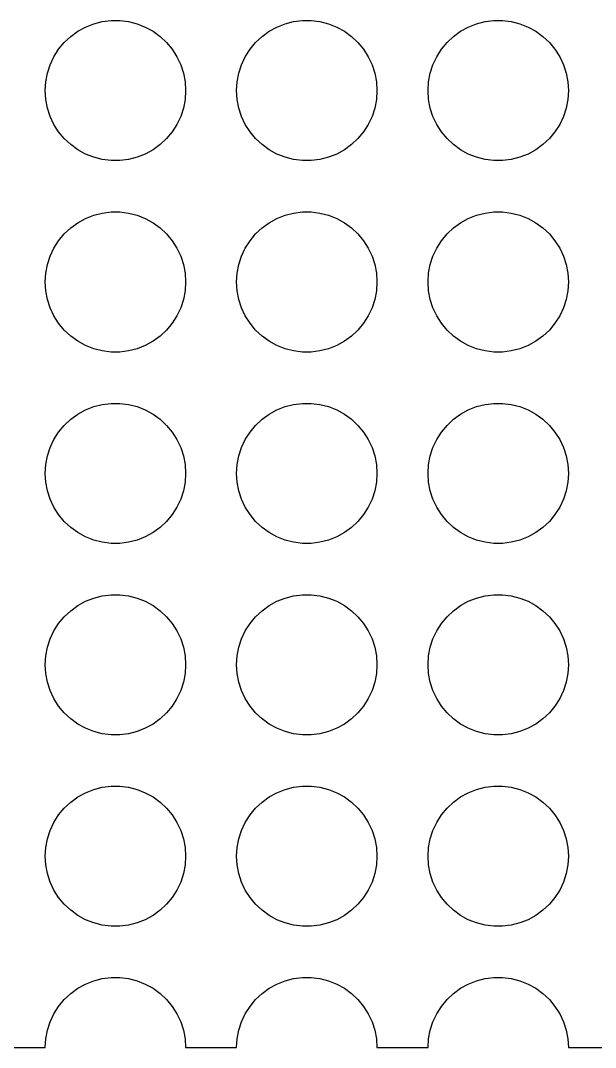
# Model space of a CAD drawing. Header units: metres. Extents: x -180 to 180, y -157 to 157.
# Drawn here: x 37.6 to 82.6, y -157.5 to -77 of the extents above; entities that cross this region are included whole.
import ezdxf

# ---------------------------------------------------------------- set-up
doc = ezdxf.new("R2010")
doc.units = ezdxf.units.M

msp = doc.modelspace()

# ---------------------------------------------------------------- linework, layer by layer
for p, q in [((43.3004, -77.2692), (43.9694, -77.0974)), ((43.9694, -77.0974), (44.6546, -77.0108)), ((44.6546, -77.0108), (45.3453, -77.0108)), ((45.3453, -77.0108), (46.0306, -77.0974)), ((46.0306, -77.0974), (46.6996, -77.2692)), ((58.3004, -77.2692), (58.9694, -77.0974)), ((58.9694, -77.0974), (59.6546, -77.0108)), ((59.6546, -77.0108), (60.3453, -77.0108)), ((60.3453, -77.0108), (61.0306, -77.0974)), ((61.0306, -77.0974), (61.6996, -77.2692)), ((73.3004, -77.2692), (73.9694, -77.0974)), ((73.9694, -77.0974), (74.6546, -77.0108)), ((74.6546, -77.0108), (75.3453, -77.0108)), ((75.3453, -77.0108), (76.0306, -77.0974)), ((76.0306, -77.0974), (76.6996, -77.2692)), ((41.4942, -78.2622), (42.0529, -77.8562)), ((42.0529, -77.8562), (42.6582, -77.5235)), ((42.6582, -77.5235), (43.3004, -77.2692)), ((46.6996, -77.2692), (47.3418, -77.5235)), ((47.3418, -77.5235), (47.947, -77.8562)), ((47.947, -77.8562), (48.5058, -78.2622)), ((56.4942, -78.2622), (57.0529, -77.8562)), ((57.0529, -77.8562), (57.6582, -77.5235)), ((57.6582, -77.5235), (58.3004, -77.2692)), ((61.6996, -77.2692), (62.3418, -77.5235)), ((62.3418, -77.5235), (62.947, -77.8562)), ((62.947, -77.8562), (63.5058, -78.2622)), ((71.4942, -78.2622), (72.0529, -77.8562)), ((72.0529, -77.8562), (72.6582, -77.5235)), ((72.6582, -77.5235), (73.3004, -77.2692)), ((76.6996, -77.2692), (77.3418, -77.5235)), ((77.3418, -77.5235), (77.947, -77.8562)), ((77.947, -77.8562), (78.5058, -78.2622)), ((40.5504, -79.2672), (40.9907, -78.735)), ((40.9907, -78.735), (41.4942, -78.2622)), ((48.5058, -78.2622), (49.0093, -78.735)), ((49.0093, -78.735), (49.4496, -79.2672)), ((55.5504, -79.2672), (55.9907, -78.735)), ((55.9907, -78.735), (56.4942, -78.2622)), ((63.5058, -78.2622), (64.0093, -78.735)), ((64.0093, -78.735), (64.4496, -79.2672)), ((70.5504, -79.2672), (70.9907, -78.735)), ((70.9907, -78.735), (71.4942, -78.2622)), ((78.5058, -78.2622), (79.0093, -78.735)), ((79.0093, -78.735), (79.4496, -79.2672)), ((40.1803, -79.8504), (40.5504, -79.2672)), ((49.4496, -79.2672), (49.8197, -79.8504)), ((55.1803, -79.8504), (55.5504, -79.2672)), ((64.4496, -79.2672), (64.8197, -79.8504)), ((70.1803, -79.8504), (70.5504, -79.2672)), ((79.4496, -79.2672), (79.8197, -79.8504)), ((39.6728, -81.1322), (39.8862, -80.4753)), ((39.8862, -80.4753), (40.1803, -79.8504)), ((49.8197, -79.8504), (50.1138, -80.4753)), ((50.1138, -80.4753), (50.3272, -81.1322)), ((54.6728, -81.1322), (54.8862, -80.4753)), ((54.8862, -80.4753), (55.1803, -79.8504)), ((64.8197, -79.8504), (65.1138, -80.4753)), ((65.1138, -80.4753), (65.3272, -81.1322)), ((69.6728, -81.1322), (69.8862, -80.4753)), ((69.8862, -80.4753), (70.1803, -79.8504)), ((79.8197, -79.8504), (80.1138, -80.4753)), ((80.1138, -80.4753), (80.3272, -81.1322)), ((39.5434, -81.8107), (39.6728, -81.1322)), ((50.3272, -81.1322), (50.4566, -81.8107)), ((54.5434, -81.8107), (54.6728, -81.1322)), ((65.3272, -81.1322), (65.4566, -81.8107)), ((69.5434, -81.8107), (69.6728, -81.1322)), ((80.3272, -81.1322), (80.4566, -81.8107)), ((39.5, -82.5), (39.5434, -81.8107)), ((50.4566, -81.8107), (50.5, -82.5)), ((54.5, -82.5), (54.5434, -81.8107)), ((65.4566, -81.8107), (65.5, -82.5)), ((69.5, -82.5), (69.5434, -81.8107)), ((80.4566, -81.8107), (80.5, -82.5)), ((39.5434, -83.1893), (39.5, -82.5)), ((50.5, -82.5), (50.4566, -83.1893)), ((54.5434, -83.1893), (54.5, -82.5)), ((65.5, -82.5), (65.4566, -83.1893)), ((69.5434, -83.1893), (69.5, -82.5)), ((80.5, -82.5), (80.4566, -83.1893)), ((39.6728, -83.8678), (39.5434, -83.1893)), ((50.4566, -83.1893), (50.3272, -83.8678)), ((54.6728, -83.8678), (54.5434, -83.1893)), ((65.4566, -83.1893), (65.3272, -83.8678)), ((69.6728, -83.8678), (69.5434, -83.1893)), ((80.4566, -83.1893), (80.3272, -83.8678)), ((39.8862, -84.5247), (39.6728, -83.8678)), ((50.3272, -83.8678), (50.1138, -84.5247)), ((54.8862, -84.5247), (54.6728, -83.8678)), ((65.3272, -83.8678), (65.1138, -84.5247)), ((69.8862, -84.5247), (69.6728, -83.8678)), ((80.3272, -83.8678), (80.1138, -84.5247)), ((40.1803, -85.1496), (39.8862, -84.5247)), ((40.5504, -85.7328), (40.1803, -85.1496)), ((49.8197, -85.1496), (49.4496, -85.7328)), ((50.1138, -84.5247), (49.8197, -85.1496)), ((55.1803, -85.1496), (54.8862, -84.5247)), ((55.5504, -85.7328), (55.1803, -85.1496)), ((64.8197, -85.1496), (64.4496, -85.7328)), ((65.1138, -84.5247), (64.8197, -85.1496)), ((70.1803, -85.1496), (69.8862, -84.5247)), ((70.5504, -85.7328), (70.1803, -85.1496)), ((79.8197, -85.1496), (79.4496, -85.7328)), ((80.1138, -84.5247), (79.8197, -85.1496)), ((40.9907, -86.265), (40.5504, -85.7328)), ((49.4496, -85.7328), (49.0093, -86.265)), ((55.9907, -86.265), (55.5504, -85.7328)), ((64.4496, -85.7328), (64.0093, -86.265)), ((70.9907, -86.265), (70.5504, -85.7328)), ((79.4496, -85.7328), (79.0093, -86.265)), ((41.4942, -86.7378), (40.9907, -86.265)), ((42.0529, -87.1438), (41.4942, -86.7378)), ((48.5058, -86.7378), (47.947, -87.1438)), ((49.0093, -86.265), (48.5058, -86.7378)), ((56.4942, -86.7378), (55.9907, -86.265)), ((57.0529, -87.1438), (56.4942, -86.7378)), ((63.5058, -86.7378), (62.947, -87.1438)), ((64.0093, -86.265), (63.5058, -86.7378)), ((71.4942, -86.7378), (70.9907, -86.265)), ((72.0529, -87.1438), (71.4942, -86.7378)), ((78.5058, -86.7378), (77.947, -87.1438)), ((79.0093, -86.265), (78.5058, -86.7378)), ((42.6582, -87.4765), (42.0529, -87.1438)), ((43.3004, -87.7308), (42.6582, -87.4765)), ((47.3418, -87.4765), (46.6996, -87.7308)), ((47.947, -87.1438), (47.3418, -87.4765)), ((57.6582, -87.4765), (57.0529, -87.1438)), ((58.3004, -87.7308), (57.6582, -87.4765)), ((62.3418, -87.4765), (61.6996, -87.7308)), ((62.947, -87.1438), (62.3418, -87.4765)), ((72.6582, -87.4765), (72.0529, -87.1438)), ((73.3004, -87.7308), (72.6582, -87.4765)), ((77.3418, -87.4765), (76.6996, -87.7308)), ((77.947, -87.1438), (77.3418, -87.4765)), ((43.9694, -87.9026), (43.3004, -87.7308)), ((44.6546, -87.9891), (43.9694, -87.9026)), ((45.3453, -87.9891), (44.6546, -87.9891)), ((46.0306, -87.9026), (45.3453, -87.9891)), ((46.6996, -87.7308), (46.0306, -87.9026)), ((58.9694, -87.9026), (58.3004, -87.7308)), ((59.6546, -87.9891), (58.9694, -87.9026)), ((60.3453, -87.9891), (59.6546, -87.9891)), ((61.0306, -87.9026), (60.3453, -87.9891)), ((61.6996, -87.7308), (61.0306, -87.9026)), ((73.9694, -87.9026), (73.3004, -87.7308)), ((74.6546, -87.9891), (73.9694, -87.9026)), ((75.3453, -87.9891), (74.6546, -87.9891)), ((76.0306, -87.9026), (75.3453, -87.9891)), ((76.6996, -87.7308), (76.0306, -87.9026)), ((42.0529, -92.8562), (42.6582, -92.5235)), ((42.6582, -92.5235), (43.3004, -92.2692)), ((43.3004, -92.2692), (43.9694, -92.0974)), ((43.9694, -92.0974), (44.6546, -92.0108)), ((44.6546, -92.0108), (45.3453, -92.0108)), ((45.3453, -92.0108), (46.0306, -92.0974)), ((46.0306, -92.0974), (46.6996, -92.2692)), ((46.6996, -92.2692), (47.3418, -92.5235)), ((47.3418, -92.5235), (47.947, -92.8562)), ((57.0529, -92.8562), (57.6582, -92.5235)), ((57.6582, -92.5235), (58.3004, -92.2692)), ((58.3004, -92.2692), (58.9694, -92.0974)), ((58.9694, -92.0974), (59.6546, -92.0108)), ((59.6546, -92.0108), (60.3453, -92.0108)), ((60.3453, -92.0108), (61.0306, -92.0974)), ((61.0306, -92.0974), (61.6996, -92.2692)), ((61.6996, -92.2692), (62.3418, -92.5235)), ((62.3418, -92.5235), (62.947, -92.8562)), ((72.0529, -92.8562), (72.6582, -92.5235)), ((72.6582, -92.5235), (73.3004, -92.2692)), ((73.3004, -92.2692), (73.9694, -92.0974)), ((73.9694, -92.0974), (74.6546, -92.0108)), ((74.6546, -92.0108), (75.3453, -92.0108)), ((75.3453, -92.0108), (76.0306, -92.0974)), ((76.0306, -92.0974), (76.6996, -92.2692)), ((76.6996, -92.2692), (77.3418, -92.5235)), ((77.3418, -92.5235), (77.947, -92.8562)), ((40.9907, -93.735), (41.4942, -93.2622)), ((41.4942, -93.2622), (42.0529, -92.8562)), ((47.947, -92.8562), (48.5058, -93.2622)), ((48.5058, -93.2622), (49.0093, -93.735)), ((55.9907, -93.735), (56.4942, -93.2622)), ((56.4942, -93.2622), (57.0529, -92.8562)), ((62.947, -92.8562), (63.5058, -93.2622)), ((63.5058, -93.2622), (64.0093, -93.735)), ((70.9907, -93.735), (71.4942, -93.2622)), ((71.4942, -93.2622), (72.0529, -92.8562)), ((77.947, -92.8562), (78.5058, -93.2622)), ((78.5058, -93.2622), (79.0093, -93.735)), ((40.5504, -94.2672), (40.9907, -93.735)), ((49.0093, -93.735), (49.4496, -94.2672)), ((55.5504, -94.2672), (55.9907, -93.735)), ((64.0093, -93.735), (64.4496, -94.2672)), ((70.5504, -94.2672), (70.9907, -93.735)), ((79.0093, -93.735), (79.4496, -94.2672)), ((39.8862, -95.4753), (40.1803, -94.8504)), ((40.1803, -94.8504), (40.5504, -94.2672)), ((49.4496, -94.2672), (49.8197, -94.8504)), ((49.8197, -94.8504), (50.1138, -95.4753)), ((54.8862, -95.4753), (55.1803, -94.8504)), ((55.1803, -94.8504), (55.5504, -94.2672)), ((64.4496, -94.2672), (64.8197, -94.8504)), ((64.8197, -94.8504), (65.1138, -95.4753)), ((69.8862, -95.4753), (70.1803, -94.8504)), ((70.1803, -94.8504), (70.5504, -94.2672)), ((79.4496, -94.2672), (79.8197, -94.8504)), ((79.8197, -94.8504), (80.1138, -95.4753)), ((39.6728, -96.1322), (39.8862, -95.4753)), ((50.1138, -95.4753), (50.3272, -96.1322)), ((54.6728, -96.1322), (54.8862, -95.4753)), ((65.1138, -95.4753), (65.3272, -96.1322)), ((69.6728, -96.1322), (69.8862, -95.4753)), ((80.1138, -95.4753), (80.3272, -96.1322)), ((39.5434, -96.8107), (39.6728, -96.1322)), ((50.3272, -96.1322), (50.4566, -96.8107)), ((54.5434, -96.8107), (54.6728, -96.1322)), ((65.3272, -96.1322), (65.4566, -96.8107)), ((69.5434, -96.8107), (69.6728, -96.1322)), ((80.3272, -96.1322), (80.4566, -96.8107)), ((39.5, -97.5), (39.5434, -96.8107)), ((50.4566, -96.8107), (50.5, -97.5)), ((54.5, -97.5), (54.5434, -96.8107)), ((65.4566, -96.8107), (65.5, -97.5)), ((69.5, -97.5), (69.5434, -96.8107)), ((80.4566, -96.8107), (80.5, -97.5)), ((39.5434, -98.1893), (39.5, -97.5)), ((50.5, -97.5), (50.4566, -98.1893)), ((54.5434, -98.1893), (54.5, -97.5)), ((65.5, -97.5), (65.4566, -98.1893)), ((69.5434, -98.1893), (69.5, -97.5)), ((80.5, -97.5), (80.4566, -98.1893)), ((39.6728, -98.8678), (39.5434, -98.1893)), ((39.8862, -99.5247), (39.6728, -98.8678)), ((50.3272, -98.8678), (50.1138, -99.5247)), ((50.4566, -98.1893), (50.3272, -98.8678)), ((54.6728, -98.8678), (54.5434, -98.1893)), ((54.8862, -99.5247), (54.6728, -98.8678)), ((65.3272, -98.8678), (65.1138, -99.5247)), ((65.4566, -98.1893), (65.3272, -98.8678)), ((69.6728, -98.8678), (69.5434, -98.1893)), ((69.8862, -99.5247), (69.6728, -98.8678)), ((80.3272, -98.8678), (80.1138, -99.5247)), ((80.4566, -98.1893), (80.3272, -98.8678)), ((40.1803, -100.15), (39.8862, -99.5247)), ((50.1138, -99.5247), (49.8197, -100.15)), ((55.1803, -100.15), (54.8862, -99.5247)), ((65.1138, -99.5247), (64.8197, -100.15)), ((70.1803, -100.15), (69.8862, -99.5247)), ((80.1138, -99.5247), (79.8197, -100.15)), ((40.5504, -100.733), (40.1803, -100.15)), ((49.8197, -100.15), (49.4496, -100.733)), ((55.5504, -100.733), (55.1803, -100.15)), ((64.8197, -100.15), (64.4496, -100.733)), ((70.5504, -100.733), (70.1803, -100.15)), ((79.8197, -100.15), (79.4496, -100.733)), ((40.9907, -101.265), (40.5504, -100.733)), ((41.4942, -101.738), (40.9907, -101.265)), ((49.0093, -101.265), (48.5058, -101.738)), ((49.4496, -100.733), (49.0093, -101.265)), ((55.9907, -101.265), (55.5504, -100.733)), ((56.4942, -101.738), (55.9907, -101.265)), ((64.0093, -101.265), (63.5058, -101.738)), ((64.4496, -100.733), (64.0093, -101.265)), ((70.9907, -101.265), (70.5504, -100.733)), ((71.4942, -101.738), (70.9907, -101.265)), ((79.0093, -101.265), (78.5058, -101.738)), ((79.4496, -100.733), (79.0093, -101.265)), ((42.0529, -102.144), (41.4942, -101.738)), ((42.6582, -102.477), (42.0529, -102.144)), ((47.947, -102.144), (47.3418, -102.477)), ((48.5058, -101.738), (47.947, -102.144)), ((57.0529, -102.144), (56.4942, -101.738)), ((57.6582, -102.477), (57.0529, -102.144)), ((62.947, -102.144), (62.3418, -102.477)), ((63.5058, -101.738), (62.947, -102.144)), ((72.0529, -102.144), (71.4942, -101.738)), ((72.6582, -102.477), (72.0529, -102.144)), ((77.947, -102.144), (77.3418, -102.477)), ((78.5058, -101.738), (77.947, -102.144)), ((43.3004, -102.731), (42.6582, -102.477)), ((43.9694, -102.903), (43.3004, -102.731)), ((44.6546, -102.989), (43.9694, -102.903)), ((45.3453, -102.989), (44.6546, -102.989)), ((46.0306, -102.903), (45.3453, -102.989)), ((46.6996, -102.731), (46.0306, -102.903)), ((47.3418, -102.477), (46.6996, -102.731)), ((58.3004, -102.731), (57.6582, -102.477)), ((58.9694, -102.903), (58.3004, -102.731)), ((59.6546, -102.989), (58.9694, -102.903)), ((60.3453, -102.989), (59.6546, -102.989)), ((61.0306, -102.903), (60.3453, -102.989)), ((61.6996, -102.731), (61.0306, -102.903)), ((62.3418, -102.477), (61.6996, -102.731)), ((73.3004, -102.731), (72.6582, -102.477)), ((73.9694, -102.903), (73.3004, -102.731)), ((74.6546, -102.989), (73.9694, -102.903)), ((75.3453, -102.989), (74.6546, -102.989)), ((76.0306, -102.903), (75.3453, -102.989)), ((76.6996, -102.731), (76.0306, -102.903)), ((77.3418, -102.477), (76.6996, -102.731)), ((43.9694, -107.097), (44.6546, -107.011)), ((44.6546, -107.011), (45.3453, -107.011)), ((45.3453, -107.011), (46.0306, -107.097)), ((58.9694, -107.097), (59.6546, -107.011)), ((59.6546, -107.011), (60.3453, -107.011)), ((60.3453, -107.011), (61.0306, -107.097)), ((73.9694, -107.097), (74.6546, -107.011)), ((74.6546, -107.011), (75.3453, -107.011)), ((75.3453, -107.011), (76.0306, -107.097)), ((42.0529, -107.856), (42.6582, -107.523)), ((42.6582, -107.523), (43.3004, -107.269)), ((43.3004, -107.269), (43.9694, -107.097)), ((46.0306, -107.097), (46.6996, -107.269)), ((46.6996, -107.269), (47.3418, -107.523)), ((47.3418, -107.523), (47.947, -107.856)), ((57.0529, -107.856), (57.6582, -107.523)), ((57.6582, -107.523), (58.3004, -107.269)), ((58.3004, -107.269), (58.9694, -107.097)), ((61.0306, -107.097), (61.6996, -107.269)), ((61.6996, -107.269), (62.3418, -107.523)), ((62.3418, -107.523), (62.947, -107.856)), ((72.0529, -107.856), (72.6582, -107.523)), ((72.6582, -107.523), (73.3004, -107.269)), ((73.3004, -107.269), (73.9694, -107.097)), ((76.0306, -107.097), (76.6996, -107.269)), ((76.6996, -107.269), (77.3418, -107.523)), ((77.3418, -107.523), (77.947, -107.856)), ((40.9907, -108.735), (41.4942, -108.262)), ((41.4942, -108.262), (42.0529, -107.856)), ((47.947, -107.856), (48.5058, -108.262)), ((48.5058, -108.262), (49.0093, -108.735)), ((55.9907, -108.735), (56.4942, -108.262)), ((56.4942, -108.262), (57.0529, -107.856)), ((62.947, -107.856), (63.5058, -108.262)), ((63.5058, -108.262), (64.0093, -108.735)), ((70.9907, -108.735), (71.4942, -108.262)), ((71.4942, -108.262), (72.0529, -107.856)), ((77.947, -107.856), (78.5058, -108.262)), ((78.5058, -108.262), (79.0093, -108.735)), ((40.1803, -109.85), (40.5504, -109.267)), ((40.5504, -109.267), (40.9907, -108.735)), ((49.0093, -108.735), (49.4496, -109.267)), ((49.4496, -109.267), (49.8197, -109.85)), ((55.1803, -109.85), (55.5504, -109.267)), ((55.5504, -109.267), (55.9907, -108.735)), ((64.0093, -108.735), (64.4496, -109.267)), ((64.4496, -109.267), (64.8197, -109.85)), ((70.1803, -109.85), (70.5504, -109.267)), ((70.5504, -109.267), (70.9907, -108.735)), ((79.0093, -108.735), (79.4496, -109.267)), ((79.4496, -109.267), (79.8197, -109.85)), ((39.8862, -110.475), (40.1803, -109.85)), ((49.8197, -109.85), (50.1138, -110.475)), ((54.8862, -110.475), (55.1803, -109.85)), ((64.8197, -109.85), (65.1138, -110.475)), ((69.8862, -110.475), (70.1803, -109.85)), ((79.8197, -109.85), (80.1138, -110.475)), ((39.6728, -111.132), (39.8862, -110.475)), ((50.1138, -110.475), (50.3272, -111.132)), ((54.6728, -111.132), (54.8862, -110.475)), ((65.1138, -110.475), (65.3272, -111.132)), ((69.6728, -111.132), (69.8862, -110.475)), ((80.1138, -110.475), (80.3272, -111.132)), ((39.5, -112.5), (39.5434, -111.811)), ((39.5434, -111.811), (39.6728, -111.132)), ((50.3272, -111.132), (50.4566, -111.811)), ((50.4566, -111.811), (50.5, -112.5)), ((54.5, -112.5), (54.5434, -111.811)), ((54.5434, -111.811), (54.6728, -111.132)), ((65.3272, -111.132), (65.4566, -111.811)), ((65.4566, -111.811), (65.5, -112.5)), ((69.5, -112.5), (69.5434, -111.811)), ((69.5434, -111.811), (69.6728, -111.132)), ((80.3272, -111.132), (80.4566, -111.811)), ((80.4566, -111.811), (80.5, -112.5)), ((39.5434, -113.189), (39.5, -112.5)), ((50.5, -112.5), (50.4566, -113.189)), ((54.5434, -113.189), (54.5, -112.5)), ((65.5, -112.5), (65.4566, -113.189)), ((69.5434, -113.189), (69.5, -112.5)), ((80.5, -112.5), (80.4566, -113.189)), ((39.6728, -113.868), (39.5434, -113.189)), ((50.4566, -113.189), (50.3272, -113.868)), ((54.6728, -113.868), (54.5434, -113.189)), ((65.4566, -113.189), (65.3272, -113.868)), ((69.6728, -113.868), (69.5434, -113.189)), ((80.4566, -113.189), (80.3272, -113.868)), ((39.8862, -114.525), (39.6728, -113.868)), ((50.3272, -113.868), (50.1138, -114.525)), ((54.8862, -114.525), (54.6728, -113.868)), ((65.3272, -113.868), (65.1138, -114.525)), ((69.8862, -114.525), (69.6728, -113.868)), ((80.3272, -113.868), (80.1138, -114.525)), ((40.1803, -115.15), (39.8862, -114.525)), ((50.1138, -114.525), (49.8197, -115.15)), ((55.1803, -115.15), (54.8862, -114.525)), ((65.1138, -114.525), (64.8197, -115.15)), ((70.1803, -115.15), (69.8862, -114.525)), ((80.1138, -114.525), (79.8197, -115.15)), ((40.5504, -115.733), (40.1803, -115.15)), ((40.9907, -116.265), (40.5504, -115.733)), ((49.4496, -115.733), (49.0093, -116.265)), ((49.8197, -115.15), (49.4496, -115.733)), ((55.5504, -115.733), (55.1803, -115.15)), ((55.9907, -116.265), (55.5504, -115.733)), ((64.4496, -115.733), (64.0093, -116.265)), ((64.8197, -115.15), (64.4496, -115.733)), ((70.5504, -115.733), (70.1803, -115.15)), ((70.9907, -116.265), (70.5504, -115.733)), ((79.4496, -115.733), (79.0093, -116.265)), ((79.8197, -115.15), (79.4496, -115.733)), ((41.4942, -116.738), (40.9907, -116.265)), ((49.0093, -116.265), (48.5058, -116.738)), ((56.4942, -116.738), (55.9907, -116.265)), ((64.0093, -116.265), (63.5058, -116.738)), ((71.4942, -116.738), (70.9907, -116.265)), ((79.0093, -116.265), (78.5058, -116.738)), ((42.0529, -117.144), (41.4942, -116.738)), ((42.6582, -117.477), (42.0529, -117.144)), ((43.3004, -117.731), (42.6582, -117.477)), ((47.3418, -117.477), (46.6996, -117.731)), ((47.947, -117.144), (47.3418, -117.477)), ((48.5058, -116.738), (47.947, -117.144)), ((57.0529, -117.144), (56.4942, -116.738)), ((57.6582, -117.477), (57.0529, -117.144)), ((58.3004, -117.731), (57.6582, -117.477)), ((62.3418, -117.477), (61.6996, -117.731)), ((62.947, -117.144), (62.3418, -117.477)), ((63.5058, -116.738), (62.947, -117.144)), ((72.0529, -117.144), (71.4942, -116.738)), ((72.6582, -117.477), (72.0529, -117.144)), ((73.3004, -117.731), (72.6582, -117.477)), ((77.3418, -117.477), (76.6996, -117.731)), ((77.947, -117.144), (77.3418, -117.477)), ((78.5058, -116.738), (77.947, -117.144)), ((43.9694, -117.903), (43.3004, -117.731)), ((44.6546, -117.989), (43.9694, -117.903)), ((45.3453, -117.989), (44.6546, -117.989)), ((46.0306, -117.903), (45.3453, -117.989)), ((46.6996, -117.731), (46.0306, -117.903)), ((58.9694, -117.903), (58.3004, -117.731)), ((59.6546, -117.989), (58.9694, -117.903)), ((60.3453, -117.989), (59.6546, -117.989)), ((61.0306, -117.903), (60.3453, -117.989)), ((61.6996, -117.731), (61.0306, -117.903)), ((73.9694, -117.903), (73.3004, -117.731)), ((74.6546, -117.989), (73.9694, -117.903)), ((75.3453, -117.989), (74.6546, -117.989)), ((76.0306, -117.903), (75.3453, -117.989)), ((76.6996, -117.731), (76.0306, -117.903)), ((42.6582, -122.523), (43.3004, -122.269)), ((43.3004, -122.269), (43.9694, -122.097)), ((43.9694, -122.097), (44.6546, -122.011)), ((44.6546, -122.011), (45.3453, -122.011)), ((45.3453, -122.011), (46.0306, -122.097)), ((46.0306, -122.097), (46.6996, -122.269)), ((46.6996, -122.269), (47.3418, -122.523)), ((57.6582, -122.523), (58.3004, -122.269)), ((58.3004, -122.269), (58.9694, -122.097)), ((58.9694, -122.097), (59.6546, -122.011)), ((59.6546, -122.011), (60.3453, -122.011)), ((60.3453, -122.011), (61.0306, -122.097)), ((61.0306, -122.097), (61.6996, -122.269)), ((61.6996, -122.269), (62.3418, -122.523)), ((72.6582, -122.523), (73.3004, -122.269)), ((73.3004, -122.269), (73.9694, -122.097)), ((73.9694, -122.097), (74.6546, -122.011)), ((74.6546, -122.011), (75.3453, -122.011)), ((75.3453, -122.011), (76.0306, -122.097)), ((76.0306, -122.097), (76.6996, -122.269)), ((76.6996, -122.269), (77.3418, -122.523)), ((41.4942, -123.262), (42.0529, -122.856)), ((42.0529, -122.856), (42.6582, -122.523)), ((47.3418, -122.523), (47.947, -122.856)), ((47.947, -122.856), (48.5058, -123.262)), ((56.4942, -123.262), (57.0529, -122.856)), ((57.0529, -122.856), (57.6582, -122.523)), ((62.3418, -122.523), (62.947, -122.856)), ((62.947, -122.856), (63.5058, -123.262)), ((71.4942, -123.262), (72.0529, -122.856)), ((72.0529, -122.856), (72.6582, -122.523)), ((77.3418, -122.523), (77.947, -122.856)), ((77.947, -122.856), (78.5058, -123.262)), ((40.5504, -124.267), (40.9907, -123.735)), ((40.9907, -123.735), (41.4942, -123.262)), ((48.5058, -123.262), (49.0093, -123.735)), ((49.0093, -123.735), (49.4496, -124.267)), ((55.5504, -124.267), (55.9907, -123.735)), ((55.9907, -123.735), (56.4942, -123.262)), ((63.5058, -123.262), (64.0093, -123.735)), ((64.0093, -123.735), (64.4496, -124.267)), ((70.5504, -124.267), (70.9907, -123.735)), ((70.9907, -123.735), (71.4942, -123.262)), ((78.5058, -123.262), (79.0093, -123.735)), ((79.0093, -123.735), (79.4496, -124.267)), ((40.1803, -124.85), (40.5504, -124.267)), ((49.4496, -124.267), (49.8197, -124.85)), ((55.1803, -124.85), (55.5504, -124.267)), ((64.4496, -124.267), (64.8197, -124.85)), ((70.1803, -124.85), (70.5504, -124.267)), ((79.4496, -124.267), (79.8197, -124.85)), ((39.6728, -126.132), (39.8862, -125.475)), ((39.8862, -125.475), (40.1803, -124.85)), ((49.8197, -124.85), (50.1138, -125.475)), ((50.1138, -125.475), (50.3272, -126.132)), ((54.6728, -126.132), (54.8862, -125.475)), ((54.8862, -125.475), (55.1803, -124.85)), ((64.8197, -124.85), (65.1138, -125.475)), ((65.1138, -125.475), (65.3272, -126.132)), ((69.6728, -126.132), (69.8862, -125.475)), ((69.8862, -125.475), (70.1803, -124.85)), ((79.8197, -124.85), (80.1138, -125.475)), ((80.1138, -125.475), (80.3272, -126.132)), ((39.5434, -126.811), (39.6728, -126.132)), ((50.3272, -126.132), (50.4566, -126.811)), ((54.5434, -126.811), (54.6728, -126.132)), ((65.3272, -126.132), (65.4566, -126.811)), ((69.5434, -126.811), (69.6728, -126.132)), ((80.3272, -126.132), (80.4566, -126.811)), ((39.5, -127.5), (39.5434, -126.811)), ((50.4566, -126.811), (50.5, -127.5)), ((54.5, -127.5), (54.5434, -126.811)), ((65.4566, -126.811), (65.5, -127.5)), ((69.5, -127.5), (69.5434, -126.811)), ((80.4566, -126.811), (80.5, -127.5)), ((39.5434, -128.189), (39.5, -127.5)), ((50.5, -127.5), (50.4566, -128.189)), ((54.5434, -128.189), (54.5, -127.5)), ((65.5, -127.5), (65.4566, -128.189)), ((69.5434, -128.189), (69.5, -127.5)), ((80.5, -127.5), (80.4566, -128.189)), ((39.6728, -128.868), (39.5434, -128.189)), ((50.4566, -128.189), (50.3272, -128.868)), ((54.6728, -128.868), (54.5434, -128.189)), ((65.4566, -128.189), (65.3272, -128.868)), ((69.6728, -128.868), (69.5434, -128.189)), ((80.4566, -128.189), (80.3272, -128.868)), ((39.8862, -129.525), (39.6728, -128.868)), ((40.1803, -130.15), (39.8862, -129.525)), ((50.1138, -129.525), (49.8197, -130.15)), ((50.3272, -128.868), (50.1138, -129.525)), ((54.8862, -129.525), (54.6728, -128.868)), ((55.1803, -130.15), (54.8862, -129.525)), ((65.1138, -129.525), (64.8197, -130.15)), ((65.3272, -128.868), (65.1138, -129.525)), ((69.8862, -129.525), (69.6728, -128.868)), ((70.1803, -130.15), (69.8862, -129.525)), ((80.1138, -129.525), (79.8197, -130.15)), ((80.3272, -128.868), (80.1138, -129.525)), ((40.5504, -130.733), (40.1803, -130.15)), ((49.8197, -130.15), (49.4496, -130.733)), ((55.5504, -130.733), (55.1803, -130.15)), ((64.8197, -130.15), (64.4496, -130.733)), ((70.5504, -130.733), (70.1803, -130.15)), ((79.8197, -130.15), (79.4496, -130.733)), ((40.9907, -131.265), (40.5504, -130.733)), ((49.4496, -130.733), (49.0093, -131.265)), ((55.9907, -131.265), (55.5504, -130.733)), ((64.4496, -130.733), (64.0093, -131.265)), ((70.9907, -131.265), (70.5504, -130.733)), ((79.4496, -130.733), (79.0093, -131.265)), ((41.4942, -131.738), (40.9907, -131.265)), ((42.0529, -132.144), (41.4942, -131.738)), ((48.5058, -131.738), (47.947, -132.144)), ((49.0093, -131.265), (48.5058, -131.738)), ((56.4942, -131.738), (55.9907, -131.265)), ((57.0529, -132.144), (56.4942, -131.738)), ((63.5058, -131.738), (62.947, -132.144)), ((64.0093, -131.265), (63.5058, -131.738)), ((71.4942, -131.738), (70.9907, -131.265)), ((72.0529, -132.144), (71.4942, -131.738)), ((78.5058, -131.738), (77.947, -132.144)), ((79.0093, -131.265), (78.5058, -131.738)), ((42.6582, -132.477), (42.0529, -132.144)), ((43.3004, -132.731), (42.6582, -132.477)), ((43.9694, -132.903), (43.3004, -132.731)), ((46.6996, -132.731), (46.0306, -132.903)), ((47.3418, -132.477), (46.6996, -132.731)), ((47.947, -132.144), (47.3418, -132.477)), ((57.6582, -132.477), (57.0529, -132.144)), ((58.3004, -132.731), (57.6582, -132.477)), ((58.9694, -132.903), (58.3004, -132.731)), ((61.6996, -132.731), (61.0306, -132.903)), ((62.3418, -132.477), (61.6996, -132.731)), ((62.947, -132.144), (62.3418, -132.477)), ((72.6582, -132.477), (72.0529, -132.144)), ((73.3004, -132.731), (72.6582, -132.477)), ((73.9694, -132.903), (73.3004, -132.731)), ((76.6996, -132.731), (76.0306, -132.903)), ((77.3418, -132.477), (76.6996, -132.731)), ((77.947, -132.144), (77.3418, -132.477)), ((44.6546, -132.989), (43.9694, -132.903)), ((45.3453, -132.989), (44.6546, -132.989)), ((46.0306, -132.903), (45.3453, -132.989)), ((59.6546, -132.989), (58.9694, -132.903)), ((60.3453, -132.989), (59.6546, -132.989)), ((61.0306, -132.903), (60.3453, -132.989)), ((74.6546, -132.989), (73.9694, -132.903)), ((75.3453, -132.989), (74.6546, -132.989)), ((76.0306, -132.903), (75.3453, -132.989)), ((42.0529, -137.856), (42.6582, -137.523)), ((42.6582, -137.523), (43.3004, -137.269)), ((43.3004, -137.269), (43.9694, -137.097)), ((43.9694, -137.097), (44.6546, -137.011)), ((44.6546, -137.011), (45.3453, -137.011)), ((45.3453, -137.011), (46.0306, -137.097)), ((46.0306, -137.097), (46.6996, -137.269)), ((46.6996, -137.269), (47.3418, -137.523)), ((47.3418, -137.523), (47.947, -137.856)), ((57.0529, -137.856), (57.6582, -137.523)), ((57.6582, -137.523), (58.3004, -137.269)), ((58.3004, -137.269), (58.9694, -137.097)), ((58.9694, -137.097), (59.6546, -137.011)), ((59.6546, -137.011), (60.3453, -137.011)), ((60.3453, -137.011), (61.0306, -137.097)), ((61.0306, -137.097), (61.6996, -137.269)), ((61.6996, -137.269), (62.3418, -137.523)), ((62.3418, -137.523), (62.947, -137.856)), ((72.0529, -137.856), (72.6582, -137.523)), ((72.6582, -137.523), (73.3004, -137.269)), ((73.3004, -137.269), (73.9694, -137.097)), ((73.9694, -137.097), (74.6546, -137.011)), ((74.6546, -137.011), (75.3453, -137.011)), ((75.3453, -137.011), (76.0306, -137.097)), ((76.0306, -137.097), (76.6996, -137.269)), ((76.6996, -137.269), (77.3418, -137.523)), ((77.3418, -137.523), (77.947, -137.856)), ((40.9907, -138.735), (41.4942, -138.262)), ((41.4942, -138.262), (42.0529, -137.856)), ((47.947, -137.856), (48.5058, -138.262)), ((48.5058, -138.262), (49.0093, -138.735)), ((55.9907, -138.735), (56.4942, -138.262)), ((56.4942, -138.262), (57.0529, -137.856)), ((62.947, -137.856), (63.5058, -138.262)), ((63.5058, -138.262), (64.0093, -138.735)), ((70.9907, -138.735), (71.4942, -138.262)), ((71.4942, -138.262), (72.0529, -137.856)), ((77.947, -137.856), (78.5058, -138.262)), ((78.5058, -138.262), (79.0093, -138.735)), ((40.5504, -139.267), (40.9907, -138.735)), ((49.0093, -138.735), (49.4496, -139.267)), ((55.5504, -139.267), (55.9907, -138.735)), ((64.0093, -138.735), (64.4496, -139.267)), ((70.5504, -139.267), (70.9907, -138.735)), ((79.0093, -138.735), (79.4496, -139.267)), ((39.8862, -140.475), (40.1803, -139.85)), ((40.1803, -139.85), (40.5504, -139.267)), ((49.4496, -139.267), (49.8197, -139.85)), ((49.8197, -139.85), (50.1138, -140.475)), ((54.8862, -140.475), (55.1803, -139.85)), ((55.1803, -139.85), (55.5504, -139.267)), ((64.4496, -139.267), (64.8197, -139.85)), ((64.8197, -139.85), (65.1138, -140.475)), ((69.8862, -140.475), (70.1803, -139.85)), ((70.1803, -139.85), (70.5504, -139.267)), ((79.4496, -139.267), (79.8197, -139.85)), ((79.8197, -139.85), (80.1138, -140.475)), ((39.6728, -141.132), (39.8862, -140.475)), ((50.1138, -140.475), (50.3272, -141.132)), ((54.6728, -141.132), (54.8862, -140.475)), ((65.1138, -140.475), (65.3272, -141.132)), ((69.6728, -141.132), (69.8862, -140.475)), ((80.1138, -140.475), (80.3272, -141.132)), ((39.5434, -141.811), (39.6728, -141.132)), ((50.3272, -141.132), (50.4566, -141.811)), ((54.5434, -141.811), (54.6728, -141.132)), ((65.3272, -141.132), (65.4566, -141.811)), ((69.5434, -141.811), (69.6728, -141.132)), ((80.3272, -141.132), (80.4566, -141.811)), ((39.5, -142.5), (39.5434, -141.811)), ((50.4566, -141.811), (50.5, -142.5)), ((54.5, -142.5), (54.5434, -141.811)), ((65.4566, -141.811), (65.5, -142.5)), ((69.5, -142.5), (69.5434, -141.811)), ((80.4566, -141.811), (80.5, -142.5)), ((39.5434, -143.189), (39.5, -142.5)), ((39.6728, -143.868), (39.5434, -143.189)), ((50.4566, -143.189), (50.3272, -143.868)), ((50.5, -142.5), (50.4566, -143.189)), ((54.5434, -143.189), (54.5, -142.5)), ((54.6728, -143.868), (54.5434, -143.189)), ((65.4566, -143.189), (65.3272, -143.868)), ((65.5, -142.5), (65.4566, -143.189)), ((69.5434, -143.189), (69.5, -142.5)), ((69.6728, -143.868), (69.5434, -143.189)), ((80.4566, -143.189), (80.3272, -143.868)), ((80.5, -142.5), (80.4566, -143.189)), ((39.8862, -144.525), (39.6728, -143.868)), ((50.3272, -143.868), (50.1138, -144.525)), ((54.8862, -144.525), (54.6728, -143.868)), ((65.3272, -143.868), (65.1138, -144.525)), ((69.8862, -144.525), (69.6728, -143.868)), ((80.3272, -143.868), (80.1138, -144.525)), ((40.1803, -145.15), (39.8862, -144.525)), ((50.1138, -144.525), (49.8197, -145.15)), ((55.1803, -145.15), (54.8862, -144.525)), ((65.1138, -144.525), (64.8197, -145.15)), ((70.1803, -145.15), (69.8862, -144.525)), ((80.1138, -144.525), (79.8197, -145.15)), ((40.5504, -145.733), (40.1803, -145.15)), ((49.8197, -145.15), (49.4496, -145.733)), ((55.5504, -145.733), (55.1803, -145.15)), ((64.8197, -145.15), (64.4496, -145.733)), ((70.5504, -145.733), (70.1803, -145.15)), ((79.8197, -145.15), (79.4496, -145.733)), ((40.9907, -146.265), (40.5504, -145.733)), ((41.4942, -146.738), (40.9907, -146.265)), ((49.0093, -146.265), (48.5058, -146.738)), ((49.4496, -145.733), (49.0093, -146.265)), ((55.9907, -146.265), (55.5504, -145.733)), ((56.4942, -146.738), (55.9907, -146.265)), ((64.0093, -146.265), (63.5058, -146.738)), ((64.4496, -145.733), (64.0093, -146.265)), ((70.9907, -146.265), (70.5504, -145.733)), ((71.4942, -146.738), (70.9907, -146.265)), ((79.0093, -146.265), (78.5058, -146.738)), ((79.4496, -145.733), (79.0093, -146.265)), ((42.0529, -147.144), (41.4942, -146.738)), ((42.6582, -147.477), (42.0529, -147.144)), ((47.947, -147.144), (47.3418, -147.477)), ((48.5058, -146.738), (47.947, -147.144)), ((57.0529, -147.144), (56.4942, -146.738)), ((57.6582, -147.477), (57.0529, -147.144)), ((62.947, -147.144), (62.3418, -147.477)), ((63.5058, -146.738), (62.947, -147.144)), ((72.0529, -147.144), (71.4942, -146.738)), ((72.6582, -147.477), (72.0529, -147.144)), ((77.947, -147.144), (77.3418, -147.477)), ((78.5058, -146.738), (77.947, -147.144)), ((43.3004, -147.731), (42.6582, -147.477)), ((43.9694, -147.903), (43.3004, -147.731)), ((44.6546, -147.989), (43.9694, -147.903)), ((45.3453, -147.989), (44.6546, -147.989)), ((46.0306, -147.903), (45.3453, -147.989)), ((46.6996, -147.731), (46.0306, -147.903)), ((47.3418, -147.477), (46.6996, -147.731)), ((58.3004, -147.731), (57.6582, -147.477)), ((58.9694, -147.903), (58.3004, -147.731)), ((59.6546, -147.989), (58.9694, -147.903)), ((60.3453, -147.989), (59.6546, -147.989)), ((61.0306, -147.903), (60.3453, -147.989)), ((61.6996, -147.731), (61.0306, -147.903)), ((62.3418, -147.477), (61.6996, -147.731)), ((73.3004, -147.731), (72.6582, -147.477)), ((73.9694, -147.903), (73.3004, -147.731)), ((74.6546, -147.989), (73.9694, -147.903)), ((75.3453, -147.989), (74.6546, -147.989)), ((76.0306, -147.903), (75.3453, -147.989)), ((76.6996, -147.731), (76.0306, -147.903)), ((77.3418, -147.477), (76.6996, -147.731)), ((43.3004, -152.269), (43.9694, -152.097)), ((43.9694, -152.097), (44.6546, -152.011)), ((44.6546, -152.011), (45.3453, -152.011)), ((45.3453, -152.011), (46.0306, -152.097)), ((46.0306, -152.097), (46.6996, -152.269)), ((58.3004, -152.269), (58.9694, -152.097)), ((58.9694, -152.097), (59.6546, -152.011)), ((59.6546, -152.011), (60.3453, -152.011)), ((60.3453, -152.011), (61.0306, -152.097)), ((61.0306, -152.097), (61.6996, -152.269)), ((73.3004, -152.269), (73.9694, -152.097)), ((73.9694, -152.097), (74.6546, -152.011)), ((74.6546, -152.011), (75.3453, -152.011)), ((75.3453, -152.011), (76.0306, -152.097)), ((76.0306, -152.097), (76.6996, -152.269)), ((41.4942, -153.262), (42.0529, -152.856)), ((42.0529, -152.856), (42.6582, -152.523)), ((42.6582, -152.523), (43.3004, -152.269)), ((46.6996, -152.269), (47.3418, -152.523)), ((47.3418, -152.523), (47.947, -152.856)), ((47.947, -152.856), (48.5058, -153.262)), ((56.4942, -153.262), (57.0529, -152.856)), ((57.0529, -152.856), (57.6582, -152.523)), ((57.6582, -152.523), (58.3004, -152.269)), ((61.6996, -152.269), (62.3418, -152.523)), ((62.3418, -152.523), (62.947, -152.856)), ((62.947, -152.856), (63.5058, -153.262)), ((71.4942, -153.262), (72.0529, -152.856)), ((72.0529, -152.856), (72.6582, -152.523)), ((72.6582, -152.523), (73.3004, -152.269)), ((76.6996, -152.269), (77.3418, -152.523)), ((77.3418, -152.523), (77.947, -152.856)), ((77.947, -152.856), (78.5058, -153.262)), ((40.9907, -153.735), (41.4942, -153.262)), ((48.5058, -153.262), (49.0093, -153.735)), ((55.9907, -153.735), (56.4942, -153.262)), ((63.5058, -153.262), (64.0093, -153.735)), ((70.9907, -153.735), (71.4942, -153.262)), ((78.5058, -153.262), (79.0093, -153.735)), ((40.1803, -154.85), (40.5504, -154.267)), ((40.5504, -154.267), (40.9907, -153.735)), ((49.0093, -153.735), (49.4496, -154.267)), ((49.4496, -154.267), (49.8197, -154.85)), ((55.1803, -154.85), (55.5504, -154.267)), ((55.5504, -154.267), (55.9907, -153.735)), ((64.0093, -153.735), (64.4496, -154.267)), ((64.4496, -154.267), (64.8197, -154.85)), ((70.1803, -154.85), (70.5504, -154.267)), ((70.5504, -154.267), (70.9907, -153.735)), ((79.0093, -153.735), (79.4496, -154.267)), ((79.4496, -154.267), (79.8197, -154.85)), ((39.8862, -155.475), (40.1803, -154.85)), ((49.8197, -154.85), (50.1138, -155.475)), ((54.8862, -155.475), (55.1803, -154.85)), ((64.8197, -154.85), (65.1138, -155.475)), ((69.8862, -155.475), (70.1803, -154.85)), ((79.8197, -154.85), (80.1138, -155.475)), ((39.6728, -156.132), (39.8862, -155.475)), ((50.1138, -155.475), (50.3272, -156.132)), ((54.6728, -156.132), (54.8862, -155.475)), ((65.1138, -155.475), (65.3272, -156.132)), ((69.6728, -156.132), (69.8862, -155.475)), ((80.1138, -155.475), (80.3272, -156.132)), ((39.5006, -157.49), (39.5434, -156.811)), ((39.5434, -156.811), (39.6728, -156.132)), ((50.3272, -156.132), (50.4566, -156.811)), ((50.4566, -156.811), (50.4994, -157.49)), ((54.5006, -157.49), (54.5434, -156.811)), ((54.5434, -156.811), (54.6728, -156.132)), ((65.3272, -156.132), (65.4566, -156.811)), ((65.4566, -156.811), (65.4994, -157.49)), ((69.5006, -157.49), (69.5434, -156.811)), ((69.5434, -156.811), (69.6728, -156.132)), ((80.3272, -156.132), (80.4566, -156.811)), ((80.4566, -156.811), (80.4994, -157.49)), ((35.4994, -157.49), (39.5006, -157.49)), ((50.4994, -157.49), (54.5006, -157.49)), ((65.4994, -157.49), (69.5006, -157.49)), ((80.4994, -157.49), (84.5006, -157.49))]:
    msp.add_line(p, q)

doc.saveas('drawing.dxf')
